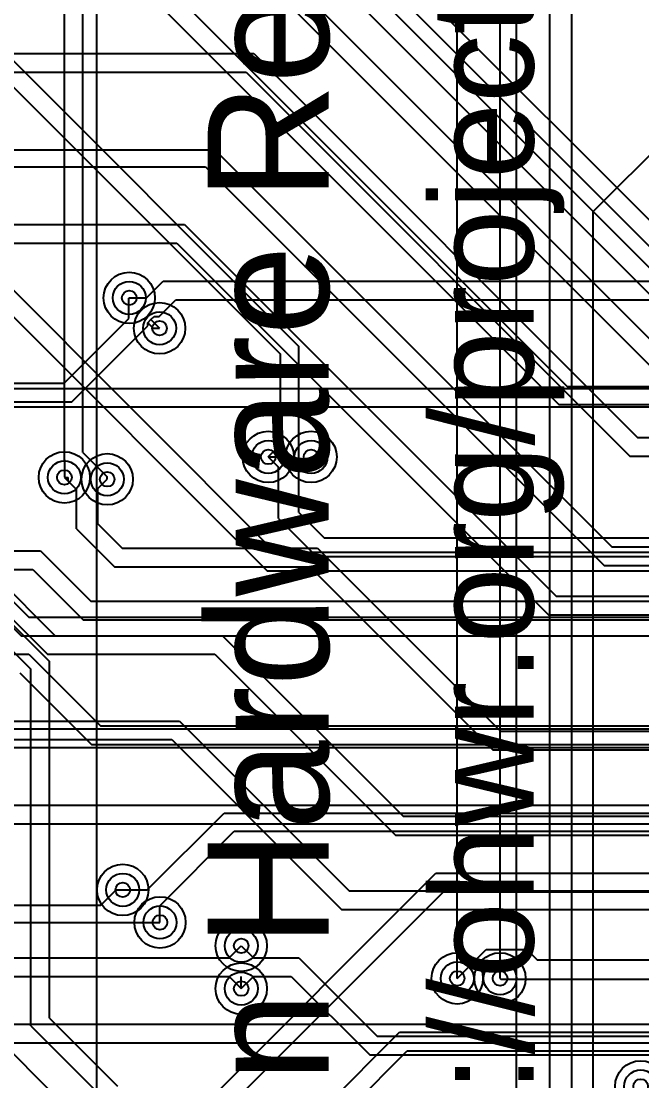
# Model space of a CAD drawing. Extents: x 28 to 300, y 18 to 330.
# Drawn here: x 153.27 to 161.73, y 145.92 to 160.37 of the extents above; entities that cross this region are included whole.
import ezdxf

# ---------------------------------------------------------------- set-up
doc = ezdxf.new("R2010")
doc.units = 0
for name, color, linetype in [('BOTTOMLAYER', 5, 'CONTINUOUS'), ('DRILLDRAWING', 1, 'CONTINUOUS'), ('INTERNALPLANE1', 76, 'CONTINUOUS'), ('INTERNALPLANE6', 136, 'CONTINUOUS'), ('MECHANICAL11', 56, 'CONTINUOUS'), ('MECHANICAL8', 56, 'CONTINUOUS'), ('MIDLAYER1', 16, 'CONTINUOUS'), ('MIDLAYER3', 90, 'CONTINUOUS'), ('MULTILAYER', 9, 'CONTINUOUS'), ('TOPLAYER', 1, 'CONTINUOUS'), ('TOPOVERLAY', 2, 'CONTINUOUS'), ('VIAHOLELAYER', 16, 'CONTINUOUS')]:
    doc.layers.add(name, color=color, linetype=linetype)

msp = doc.modelspace()

# ---------------------------------------------------------------- linework, layer by layer
at = {"layer": 'BOTTOMLAYER'}
for p, q in [((154.109, 154.486), (154.109, 163.676)), ((153.855, 154.381), (153.855, 163.571)), ((159.215, 147.315), (159.215, 161.158)), ((159.799, 147.315), (159.799, 161.006)), ((160.477, 142.449), (160.477, 160.861)), ((160.78, 142.99), (160.78, 160.64)), ((161.07, 157.773), (162.188, 158.891)), ((161.07, 143.304), (161.07, 157.773)), ((153.855, 154.381), (153.86, 154.376)), ((153.86, 154.152), (153.86, 154.376)), ((154.109, 154.486), (154.44, 154.156)), ((153.855, 154.148), (153.86, 154.152)), ((154.44, 154.122), (154.44, 154.156)), ((150.96, 153.97), (153.398, 151.531)), ((151.214, 154.075), (153.652, 151.637)), ((153.652, 146.772), (153.652, 151.637)), ((153.398, 146.667), (153.398, 151.531)), ((153.652, 146.772), (154.579, 145.845)), ((153.398, 146.667), (154.325, 145.74))]:
    msp.add_line(p, q, dxfattribs=at)
for centre in [(154.741, 156.597), (155.154, 156.183), (156.637, 154.427), (157.221, 154.427), (153.855, 154.148), (154.44, 154.122), (154.652, 148.522), (155.16, 148.078), (156.268, 147.759), (159.215, 147.315), (159.799, 147.315), (156.268, 147.175), (161.718, 145.841)]:
    msp.add_circle(centre, 0.225, dxfattribs=at)
at = {"layer": 'DRILLDRAWING'}
for centre in [(154.741, 156.597), (155.154, 156.183), (156.637, 154.427), (157.221, 154.427), (153.855, 154.148), (154.44, 154.122), (154.652, 148.522), (155.16, 148.078), (156.268, 147.759), (159.215, 147.315), (159.799, 147.315), (156.268, 147.175), (161.718, 145.841)]:
    msp.add_circle(centre, 0.1, dxfattribs=at)
at = {"layer": 'INTERNALPLANE1'}
for centre in [(154.741, 156.597), (155.154, 156.183), (156.637, 154.427), (157.221, 154.427), (153.855, 154.148), (154.44, 154.122), (154.652, 148.522), (155.16, 148.078), (156.268, 147.759), (159.215, 147.315), (159.799, 147.315), (156.268, 147.175), (161.718, 145.841)]:
    msp.add_circle(centre, 0.35, dxfattribs=at)
at = {"layer": 'INTERNALPLANE6'}
for centre in [(154.741, 156.597), (155.154, 156.183), (156.637, 154.427), (157.221, 154.427), (153.855, 154.148), (154.44, 154.122), (154.652, 148.522), (155.16, 148.078), (156.268, 147.759), (159.215, 147.315), (159.799, 147.315), (156.268, 147.175)]:
    msp.add_circle(centre, 0.35, dxfattribs=at)
at = {"layer": 'MECHANICAL11'}
msp.add_line((154.3, 116.399), (154.3, 185.399), dxfattribs=at)
msp.add_line((154.3, 116.399), (154.3, 185.399), dxfattribs=at)
at = {"layer": 'MECHANICAL8'}
msp.add_line((160.025, 144.85), (160.025, 194.55), dxfattribs=at)
at = {"layer": 'MIDLAYER1'}
for p, q in [((154.974, 156.597), (155.203, 156.825)), ((155.203, 156.825), (165.727, 156.825)), ((154.741, 156.597), (154.974, 156.597)), ((155.148, 156.343), (155.376, 156.571)), ((155.376, 156.571), (165.833, 156.571)), ((154.993, 156.256), (155.037, 156.3)), ((154.993, 156.256), (155.065, 156.183)), ((155.037, 156.3), (155.08, 156.343)), ((155.037, 156.3), (155.154, 156.183)), ((155.08, 156.343), (155.148, 156.343)), ((155.065, 156.183), (155.154, 156.183)), ((151.997, 155.363), (173.567, 155.363)), ((151.892, 155.109), (173.441, 155.109)), ((156.637, 154.427), (156.776, 154.287)), ((157.056, 154.262), (157.221, 154.427)), ((156.776, 153.589), (156.776, 154.287)), ((157.056, 153.669), (157.056, 154.262)), ((157.056, 153.669), (157.401, 153.323)), ((156.776, 153.589), (157.296, 153.069)), ((157.401, 153.323), (165.87, 153.323)), ((151.53, 153.145), (153.529, 153.145)), ((153.529, 153.145), (154.215, 152.459)), ((157.296, 153.069), (166.073, 153.069)), ((151.424, 152.891), (153.424, 152.891)), ((153.424, 152.891), (154.11, 152.205)), ((154.215, 152.459), (171.091, 152.459)), ((154.11, 152.205), (170.985, 152.205)), ((151.959, 151.735), (153.372, 151.735)), ((153.372, 151.735), (154.35, 150.758)), ((153.246, 151.481), (154.224, 150.504)), ((154.35, 150.758), (170.162, 150.758)), ((154.224, 150.504), (170.057, 150.504)), ((154.987, 148.522), (156.035, 149.57)), ((156.035, 149.57), (172.921, 149.57)), ((155.16, 148.306), (156.174, 149.321)), ((156.174, 149.321), (172.23, 149.321)), ((154.652, 148.522), (154.987, 148.522)), ((155.16, 148.078), (155.16, 148.306)), ((151.777, 146.689), (165.104, 146.689)), ((151.882, 146.435), (165.209, 146.435))]:
    msp.add_line(p, q, dxfattribs=at)
for centre in [(154.741, 156.597), (155.154, 156.183), (156.637, 154.427), (157.221, 154.427), (153.855, 154.148), (154.44, 154.122), (154.652, 148.522), (155.16, 148.078), (156.268, 147.759), (159.215, 147.315), (159.799, 147.315), (156.268, 147.175), (161.718, 145.841)]:
    msp.add_circle(centre, 0.225, dxfattribs=at)
at = {"layer": 'MIDLAYER3'}
for p, q in [((154.638, 164.207), (161.966, 156.879)), ((154.533, 163.953), (161.861, 156.625)), ((153.448, 162.657), (160.716, 155.388)), ((153.343, 162.403), (160.602, 155.143)), ((152.493, 160.498), (157.056, 155.935)), ((152.388, 160.244), (156.802, 155.83)), ((151.366, 158.491), (156.728, 153.129)), ((151.261, 158.237), (156.623, 152.875)), ((149.575, 156.041), (153.372, 152.243)), ((156.802, 154.592), (156.802, 155.83)), ((157.056, 154.427), (157.056, 155.935)), ((149.469, 155.787), (153.267, 151.989)), ((160.716, 155.388), (171.056, 155.388)), ((160.602, 155.143), (170.942, 155.143)), ((156.637, 154.427), (156.802, 154.592)), ((156.802, 154.503), (156.802, 154.592)), ((156.637, 154.427), (156.802, 154.427)), ((157.056, 154.368), (157.056, 154.427)), ((157.056, 154.368), (157.162, 154.368)), ((157.162, 154.368), (157.221, 154.427)), ((156.728, 153.129), (172.448, 153.129)), ((156.623, 152.875), (171.648, 152.875)), ((153.372, 152.243), (166.37, 152.243)), ((153.267, 151.989), (166.497, 151.989)), ((150.997, 150.719), (170.235, 150.719)), ((150.894, 150.462), (170.337, 150.462)), ((147.661, 149.677), (169.439, 149.677)), ((147.556, 149.423), (169.334, 149.423)), ((154.885, 144.712), (158.924, 148.751)), ((158.924, 148.751), (169.378, 148.751)), ((154.99, 144.458), (159.029, 148.497)), ((159.029, 148.497), (169.273, 148.497)), ((156.103, 147.594), (156.268, 147.759)), ((147.839, 147.594), (156.103, 147.594)), ((155.202, 147.594), (156.103, 147.594)), ((147.734, 147.34), (156.103, 147.34)), ((156.103, 147.34), (156.268, 147.175)), ((155.33, 143.48), (158.428, 146.579)), ((158.428, 146.579), (163.395, 146.579)), ((155.435, 143.226), (158.534, 146.325)), ((158.534, 146.325), (163.5, 146.325))]:
    msp.add_line(p, q, dxfattribs=at)
for centre in [(154.741, 156.597), (155.154, 156.183), (156.637, 154.427), (157.221, 154.427), (153.855, 154.148), (154.44, 154.122), (154.652, 148.522), (155.16, 148.078), (156.268, 147.759), (159.215, 147.315), (159.799, 147.315), (156.268, 147.175), (161.718, 145.841)]:
    msp.add_circle(centre, 0.225, dxfattribs=at)
at = {"layer": 'MULTILAYER'}
for centre in [(154.741, 156.597), (155.154, 156.183), (156.637, 154.427), (157.221, 154.427), (153.855, 154.148), (154.44, 154.122), (154.652, 148.522), (155.16, 148.078), (156.268, 147.759), (159.215, 147.315), (159.799, 147.315), (156.268, 147.175), (161.718, 145.841)]:
    msp.add_circle(centre, 0.225, dxfattribs=at)
at = {"layer": 'TOPLAYER'}
for p, q in [((155.732, 163.762), (162.687, 156.807)), ((155.626, 163.508), (162.581, 156.553)), ((155.384, 162.492), (162.162, 155.714)), ((155.279, 162.238), (162.057, 155.46)), ((148.013, 159.929), (156.439, 159.929)), ((156.439, 159.929), (161.676, 154.692)), ((148.118, 159.675), (156.334, 159.675)), ((156.334, 159.675), (161.571, 154.438)), ((149.132, 158.618), (155.906, 158.618)), ((155.906, 158.618), (161.323, 153.2)), ((149.025, 158.385), (155.779, 158.385)), ((155.779, 158.385), (161.218, 152.946)), ((152.232, 157.598), (155.495, 157.598)), ((155.495, 157.598), (160.566, 152.527)), ((152.338, 157.344), (155.39, 157.344)), ((155.39, 157.344), (160.461, 152.273)), ((154.735, 156.591), (154.741, 156.597)), ((154.735, 156.315), (154.735, 156.591)), ((153.852, 155.432), (154.735, 156.315)), ((154.993, 156.214), (154.993, 156.256)), ((153.957, 155.178), (154.993, 156.214)), ((151.51, 155.432), (153.852, 155.432)), ((151.616, 155.178), (153.957, 155.178)), ((161.676, 154.692), (167.732, 154.692)), ((161.571, 154.438), (167.722, 154.438)), ((153.855, 154.148), (153.906, 154.097)), ((153.855, 154.148), (153.906, 154.148)), ((153.906, 154.097), (153.906, 154.148)), ((153.906, 154.097), (154.021, 153.982)), ((154.313, 153.995), (154.44, 154.122)), ((154.021, 153.445), (154.021, 153.982)), ((154.313, 153.513), (154.313, 153.995)), ((154.313, 153.513), (154.643, 153.182)), ((154.021, 153.445), (154.538, 152.928)), ((154.643, 153.182), (157.31, 153.182)), ((157.31, 153.182), (159.807, 150.685)), ((161.323, 153.2), (167.238, 153.2)), ((152.433, 152.925), (153.623, 151.735)), ((152.687, 153.03), (153.728, 151.989)), ((154.538, 152.928), (157.205, 152.928)), ((157.205, 152.928), (159.702, 150.431)), ((161.218, 152.946), (167.953, 152.946)), ((160.566, 152.527), (167.661, 152.527)), ((160.461, 152.273), (167.348, 152.273)), ((153.728, 151.989), (156.014, 151.989)), ((156.014, 151.989), (158.478, 149.525)), ((153.623, 151.735), (155.909, 151.735)), ((155.909, 151.735), (158.374, 149.27)), ((150.838, 150.825), (155.425, 150.825)), ((155.425, 150.825), (157.742, 148.509)), ((159.807, 150.685), (169.875, 150.685)), ((150.733, 150.571), (155.32, 150.571)), ((155.32, 150.571), (157.256, 148.635)), ((159.702, 150.431), (160.282, 150.431)), ((160.096, 150.431), (160.282, 150.431)), ((160.282, 150.431), (167.332, 150.431)), ((158.478, 149.525), (167.8, 149.525)), ((158.374, 149.27), (168.28, 149.27)), ((157.256, 148.635), (157.256, 148.635)), ((157.256, 148.635), (157.636, 148.255)), ((154.354, 148.313), (154.563, 148.522)), ((154.563, 148.522), (154.652, 148.522)), ((157.742, 148.509), (167.775, 148.509)), ((149.277, 148.313), (154.354, 148.313)), ((157.636, 148.255), (168.264, 148.255)), ((148.878, 148.078), (155.16, 148.078)), ((156.268, 147.759), (156.434, 147.594)), ((156.434, 147.594), (157.056, 147.594)), ((157.056, 147.594), (158.123, 146.528)), ((159.215, 147.315), (159.609, 147.709)), ((159.609, 147.709), (160.167, 147.709)), ((160.167, 147.709), (160.307, 147.569)), ((160.307, 147.569), (167.912, 147.569)), ((156.268, 147.175), (156.268, 147.34)), ((156.268, 147.175), (156.434, 147.34)), ((156.434, 147.34), (156.951, 147.34)), ((156.951, 147.34), (158.021, 146.27)), ((159.799, 147.315), (159.812, 147.302)), ((159.812, 147.302), (168.248, 147.302)), ((152.209, 147.234), (153.754, 145.689)), ((158.123, 146.528), (167.95, 146.528)), ((158.021, 146.27), (168.28, 146.27))]:
    msp.add_line(p, q, dxfattribs=at)
for centre in [(154.741, 156.597), (155.154, 156.183), (156.637, 154.427), (157.221, 154.427), (153.855, 154.148), (154.44, 154.122), (154.652, 148.522), (155.16, 148.078), (156.268, 147.759), (159.215, 147.315), (159.799, 147.315), (156.268, 147.175), (161.718, 145.841)]:
    msp.add_circle(centre, 0.225, dxfattribs=at)
at = {"layer": 'TOPOVERLAY'}
msp.add_line((154.3, 116.4), (154.3, 185.4), dxfattribs=at)
at = {"layer": 'VIAHOLELAYER'}
for centre in [(154.741, 156.597), (155.154, 156.183), (156.637, 154.427), (157.221, 154.427), (153.855, 154.148), (154.44, 154.122), (154.652, 148.522), (155.16, 148.078), (156.268, 147.759), (159.215, 147.315), (159.799, 147.315), (156.268, 147.175), (161.718, 145.841)]:
    msp.add_circle(centre, 0.1, dxfattribs=at)

# ---------------------------------------------------------------- texts
at = {"layer": 'TOPOVERLAY'}
for s, height, p in [('Open Hardware Repository', 1.651, (157.462, 141.727)), ('http://ohwr.org/projects/spec', 1.397, (160.256, 142.641))]:
    msp.add_text(s, height=height, rotation=90, dxfattribs=at).set_placement(p)

doc.saveas('drawing.dxf')
